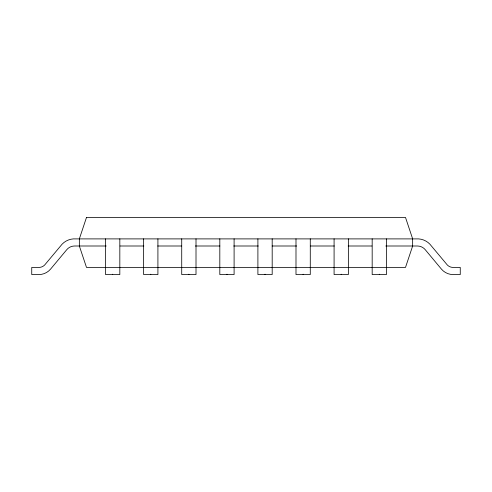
<?xml version="1.0" encoding="UTF-8"?>
<svg xmlns="http://www.w3.org/2000/svg" width="492" height="492" viewBox="0 0 492 492"><rect width="100%" height="100%" fill="white"/><g stroke="black" fill="none" stroke-linecap="round" stroke-linejoin="round"><path stroke-width="0.74" d="M106.235 246L74.593 246A10.166 10.166 0 0 0 66.783 249.659L50.596 269.081A15.246 15.246 0 0 1 38.886 274.567L31.74 274.567L31.74 267.427L39.477 267.402A8.1 8.1 0 0 0 44.711 264.948L62.14 244.143A17.312 17.312 0 0 1 73.333 238.897L418.667 238.897A17.312 17.312 0 0 1 429.86 244.143L447.289 264.948A8.1 8.1 0 0 0 452.523 267.402L460.26 267.427L460.26 274.567L453.114 274.567A15.246 15.246 0 0 1 441.404 269.081L425.217 249.659A10.166 10.166 0 0 0 417.407 246L385.765 246M120.054 246L143.861 246M157.686 246L181.493 246M195.318 246L219.887 246M233.712 246L258.288 246M272.113 246L296.682 246M310.507 246L334.314 246M348.139 246L371.946 246M386.46 238.86L386.46 274.567L372.173 274.567L372.173 238.86M379.314 274.204L379.314 274.567M348.367 238.86L348.367 274.567L334.086 274.567L334.086 238.86M341.227 274.204L341.227 274.567M310.28 238.86L310.28 274.567L295.993 274.567L295.993 238.86M303.133 274.204L303.133 274.567M272.187 238.86L272.187 274.567L257.9 274.567L257.9 238.86M265.047 274.204L265.047 274.567M234.1 238.86L234.1 274.567L219.813 274.567L219.813 238.86M226.953 274.204L226.953 274.567M196.007 238.86L196.007 274.567L181.72 274.567L181.72 238.86M188.867 274.204L188.867 274.567M157.914 238.86L157.914 274.567L143.633 274.567L143.633 238.86M150.773 274.204L150.773 274.567M119.827 238.86L119.827 274.567L105.54 274.567L105.54 238.86M112.686 274.204L112.686 274.567M86.5 217.433L79.353 238.86L79.353 246L86.5 267.427L405.5 267.427L412.647 246L412.647 238.86L405.5 217.433L86.5 217.433"/></g></svg>
